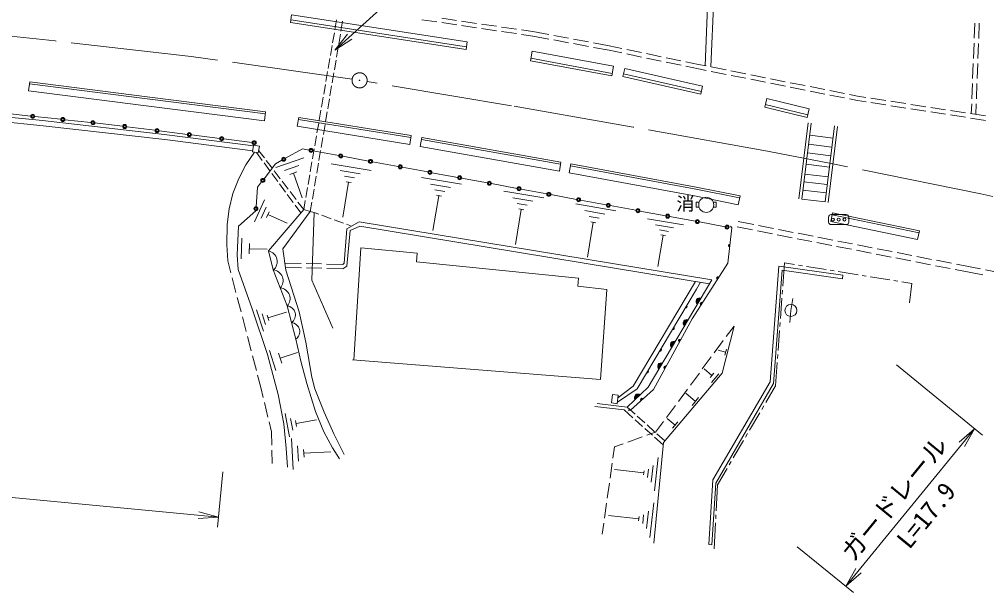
# Model space of a CAD drawing. Units: millimetres at full size, sheet at 1:1000; details may follow other scales. Extents: x 40000 to 680000, y 20000 to 380000.
# Drawn here: x 133350 to 229381, y 244149 to 301062 of the extents above; entities that cross this region are included whole.
import ezdxf
from ezdxf.enums import TextEntityAlignment as Align

# ---------------------------------------------------------------- set-up
doc = ezdxf.new("R2010")
doc.units = ezdxf.units.MM
doc.header["$LTSCALE"] = 1000
doc.linetypes.add('CHAIN', pattern=[18.5, 12, -1.5, 3.5, -1.5])
for name, color, linetype, lineweight in [('M-BGD', 7, 'Continuous', 13), ('M-BMK', 2, 'CHAIN', 13), ('M-STR-HTXT', 7, 'Continuous', 13), ('M-STR-STRC', 7, 'Continuous', 13), ('M-WORK', 1, 'Continuous', 13)]:
    doc.layers.add(name, color=color, linetype=linetype, lineweight=lineweight)
doc.styles.add('ＭＳ ゴシック', font='')
doc.styles.get('ＭＳ ゴシック').set_extended_font_data('MS Gothic')

# ---------------------------------------------------------------- blocks, each defined once
blk = doc.blocks.new('open_arrow')
at = {"color": 0, "linetype": 'Continuous', "lineweight": -2}
blk.add_lwpolyline([(7.5, 1.25), (0, 0), (7.5, -1.25)], dxfattribs=at)

msp = doc.modelspace()

# ---------------------------------------------------------------- linework, layer by layer
at = {"layer": 'M-BGD'}
for p, q in [((200836, 282901), (200543, 282901)), ((200543, 282901), (200543, 282401)), ((200543, 282401), (200836, 282401)), ((202543, 282901), (202250, 282901)), ((202250, 282401), (202543, 282401)), ((202543, 282401), (202543, 282901)), ((213692, 281438), (213692, 280938)), ((215442, 281688), (213942, 281688)), ((215692, 280938), (215692, 281438)), ((213942, 280688), (215442, 280688))]:
    msp.add_line(p, q, dxfattribs=at)
for centre, radius in [((201543, 282651), 750), ((214117, 281188), 150), ((214692, 281188), 150), ((215267, 281188), 150)]:
    msp.add_circle(centre, radius, dxfattribs=at)
for centre, start, end in [((213942, 281438), 90, 180), ((215442, 281438), 0, 90), ((213942, 280938), 180, 270), ((215442, 280938), 270, 0)]:
    msp.add_arc(centre, 250, start, end, dxfattribs=at)
at = {"layer": 'M-BMK'}
for p, q in [((136907, 298922), (120322, 300657)), ((150421, 297386), (136907, 298922)), ((166383, 295114), (150421, 297386)), ((182198, 292493), (167865, 294885)), ((194298, 290359), (182198, 292493)), ((207631, 287969), (194298, 290359)), ((214110, 286716), (207631, 287969)), ((228807, 283730), (214110, 286716)), ((243202, 280772), (228807, 283730))]:
    msp.add_line(p, q, dxfattribs=at)
for radius in [750, 30]:
    msp.add_circle((167126, 295008), radius, dxfattribs=at)
at = {"layer": 'M-STR-HTXT'}
for p, q in [((220439, 266758), (228959, 259787)), ((215389, 244782), (228185, 260421)), ((76636, 258939), (153115, 251642)), ((153544, 256139), (153020, 250647)), ((210584, 248714), (216163, 244149))]:
    msp.add_line(p, q, dxfattribs=at)
msp.add_lwpolyline([(164665, 298008), (200000, 330000), (224000, 330000)], dxfattribs=at)
at = {"layer": 'M-STR-STRC'}
for p, q in [((131902, 291743), (134487, 291463)), ((134884, 291420), (137469, 291140)), ((137867, 291097), (140452, 290817)), ((140849, 290774), (142201, 290627)), ((142201, 290627), (143610, 290451)), ((144007, 290401), (146824, 290048)), ((210731, 283259), (211675, 290801)), ((211028, 283222), (211973, 290764)), ((214279, 290475), (213334, 282933)), ((214577, 290438), (213632, 282896)), ((147221, 289998), (150038, 289645)), ((150435, 289595), (153252, 289242)), ((153649, 289193), (156466, 288840)), ((214129, 289281), (211824, 289570)), ((159771, 287268), (161451, 288209)), ((161451, 288209), (162114, 288087)), ((214018, 288390), (211712, 288679)), ((162508, 288014), (165065, 287543)), ((165458, 287470), (168015, 286999)), ((213908, 287512), (211602, 287801)), ((157643, 285235), (158787, 286716)), ((158787, 286716), (159422, 287072)), ((168408, 286927), (170965, 286455)), ((171359, 286383), (173916, 285912)), ((213766, 286382), (211460, 286671)), ((174309, 285839), (176866, 285368)), ((177259, 285295), (179816, 284824)), ((213646, 285418), (211340, 285707)), ((156852, 282461), (156996, 284397)), ((156996, 284397), (157398, 284918)), ((180210, 284752), (182767, 284280)), ((213550, 284653), (211244, 284942)), ((183160, 284208), (185717, 283737)), ((186110, 283664), (188667, 283193)), ((213446, 283826), (211140, 284115)), ((189061, 283120), (191617, 282649)), ((192011, 282577), (194568, 282105)), ((213334, 282933), (211028, 283222)), ((194961, 282033), (197518, 281561)), ((197911, 281489), (200468, 281018)), ((200862, 280945), (203419, 280474)), ((203964, 280525), (204096, 280358)), ((204096, 280358), (203678, 276843)), ((203678, 276843), (200139, 271345)), ((200139, 271345), (196291, 264315)), ((196291, 264315), (194020, 262266)), ((194020, 262266), (193808, 262277))]:
    msp.add_line(p, q, dxfattribs=at)
for centre, radius in [((134685, 291441), 200), ((134685, 291441), 160), ((134685, 291441), 120), ((134685, 291441), 100), ((137668, 291118), 200), ((137668, 291118), 160), ((137668, 291118), 120), ((137668, 291118), 100), ((140651, 290795), 200), ((140651, 290795), 160), ((140651, 290795), 120), ((140651, 290795), 100), ((143808, 290426), 200), ((143808, 290426), 160), ((143808, 290426), 120), ((143808, 290426), 100), ((147022, 290023), 200), ((147022, 290023), 160), ((147022, 290023), 120), ((147022, 290023), 100), ((150236, 289620), 200), ((150236, 289620), 160), ((150236, 289620), 120), ((150236, 289620), 100), ((153450, 289217), 200), ((153450, 289217), 160), ((153450, 289217), 120), ((153450, 289217), 100), ((156664, 288815), 200), ((156664, 288815), 160), ((156664, 288815), 120), ((156664, 288815), 100), ((162311, 288050), 200), ((162311, 288050), 160), ((162311, 288050), 120), ((162311, 288050), 100), ((159597, 287170), 200), ((159597, 287170), 160), ((159597, 287170), 120), ((159597, 287170), 100), ((165261, 287507), 200), ((165261, 287507), 160), ((165261, 287507), 120), ((165261, 287507), 100), ((168212, 286963), 200), ((168212, 286963), 160), ((168212, 286963), 120), ((168212, 286963), 100), ((171162, 286419), 200), ((171162, 286419), 160), ((171162, 286419), 120), ((171162, 286419), 100), ((157521, 285077), 200), ((157521, 285077), 160), ((174112, 285875), 200), ((174112, 285875), 160), ((174112, 285875), 120), ((174112, 285875), 100), ((177063, 285332), 200), ((177063, 285332), 160), ((177063, 285332), 120), ((177063, 285332), 100), ((157521, 285077), 120), ((157521, 285077), 100), ((180013, 284788), 200), ((180013, 284788), 160), ((180013, 284788), 120), ((180013, 284788), 100), ((182963, 284244), 200), ((182963, 284244), 160), ((182963, 284244), 120), ((182963, 284244), 100), ((185914, 283700), 200), ((185914, 283700), 160), ((185914, 283700), 120), ((185914, 283700), 100), ((188864, 283157), 200), ((188864, 283157), 160), ((156837, 282262), 200), ((156837, 282262), 160), ((156837, 282262), 120), ((156837, 282262), 100), ((188864, 283157), 120), ((188864, 283157), 100), ((191814, 282613), 200), ((191814, 282613), 160), ((191814, 282613), 120), ((191814, 282613), 100), ((194764, 282069), 200), ((194764, 282069), 160), ((194764, 282069), 120), ((194764, 282069), 100), ((197715, 281525), 200), ((197715, 281525), 160), ((197715, 281525), 120), ((197715, 281525), 100), ((200665, 280981), 200), ((200665, 280981), 160), ((200665, 280981), 120), ((200665, 280981), 100), ((203615, 280438), 200), ((203615, 280438), 160), ((203615, 280438), 120), ((203615, 280438), 100)]:
    msp.add_circle(centre, radius, dxfattribs=at)
for centre, radius, start, end in [((203887, 278601), 150, 83.21832, 263.21826), ((203887, 278601), 120, 83.21832, 263.21826), ((203887, 278601), 100, 83.21832, 263.21826), ((202720, 275355), 150, 57.23352, 237.23352), ((202720, 275355), 120, 57.23352, 237.23352), ((202720, 275355), 100, 57.23352, 237.23352), ((201096, 272833), 150, 57.23352, 237.23352), ((201096, 272833), 120, 57.23352, 237.23352), ((201096, 272833), 100, 57.23352, 237.23352), ((198935, 269146), 150, 61.30823, 241.30823), ((198935, 269146), 120, 61.30823, 241.30823), ((198935, 269146), 100, 61.30823, 241.30823), ((197495, 266514), 150, 61.30823, 241.30823), ((197495, 266514), 120, 61.30823, 241.30823), ((197495, 266514), 100, 61.30823, 241.30823), ((195156, 263290), 150, 42.05328, 222.05328), ((195156, 263290), 120, 42.05328, 222.05328), ((195156, 263290), 100, 42.05328, 222.05328)]:
    msp.add_arc(centre, radius, start, end, dxfattribs=at)
at = {"layer": 'M-WORK'}
for p, q in [((201796, 305365), (201450, 296451)), ((201986, 296344), (202367, 304919)), ((160264, 300762), (160379, 301508)), ((177707, 298082), (160264, 300762)), ((177745, 298330), (160302, 301010)), ((160379, 301508), (177822, 298828)), ((164845, 301012), (164675, 300027)), ((165276, 299880), (165444, 300866)), ((174787, 300808), (173303, 301026)), ((176761, 300958), (175277, 301176)), ((176766, 300516), (175282, 300735)), ((178740, 300666), (177256, 300885)), ((180719, 300375), (179235, 300593)), ((228201, 300680), (228144, 299181)), ((228651, 300674), (228593, 299175)), ((164623, 299732), (164453, 298746)), ((178744, 300225), (177260, 300443)), ((180723, 299934), (179239, 300152)), ((182697, 300084), (181213, 300302)), ((182702, 299642), (181218, 299861)), ((184328, 299843), (183192, 300011)), ((185911, 299548), (184328, 299843)), ((165058, 298599), (165226, 299585)), ((177822, 298828), (177707, 298082)), ((184333, 299402), (183196, 299569)), ((185915, 299107), (184333, 299402)), ((187877, 299182), (186403, 299457)), ((187881, 298741), (186407, 299015)), ((189843, 298816), (188369, 299090)), ((191918, 298429), (190335, 298724)), ((228125, 298682), (228068, 297183)), ((228573, 298675), (228515, 297177)), ((164402, 298451), (164231, 297465)), ((164840, 297317), (165008, 298303)), ((184092, 296956), (184271, 297913)), ((184271, 297913), (192345, 296404)), ((189848, 298374), (188373, 298649)), ((191922, 297988), (190339, 298283)), ((193159, 298171), (191918, 298429)), ((193163, 297729), (191922, 297988)), ((195117, 297763), (193649, 298069)), ((164180, 297170), (164009, 296184)), ((164622, 296036), (164790, 297021)), ((192166, 295447), (184092, 296956)), ((192212, 295692), (184138, 297202)), ((195121, 297322), (193653, 297627)), ((197075, 297356), (195607, 297661)), ((197079, 296914), (195611, 297220)), ((199033, 296948), (197565, 297254)), ((199037, 296507), (197569, 296812)), ((200764, 296588), (199523, 296846)), ((163958, 295889), (163787, 294903)), ((192345, 296404), (192166, 295447)), ((193271, 295399), (193449, 296183)), ((193449, 296183), (201179, 294428)), ((200768, 296146), (199527, 296405)), ((201546, 296432), (200764, 296588)), ((201550, 295991), (200768, 296146)), ((203507, 296041), (202036, 296334)), ((203512, 295600), (202041, 295893)), ((205469, 295651), (203998, 295944)), ((228049, 296683), (227992, 295184)), ((228496, 296677), (228437, 295178)), ((134386, 294847), (134274, 293954)), ((134386, 294847), (146052, 293386)), ((164404, 294754), (164572, 295740)), ((201001, 293644), (193271, 295399)), ((201057, 293888), (193326, 295643)), ((205473, 295209), (204002, 295502)), ((207430, 295260), (205959, 295553)), ((207435, 294819), (205964, 295112)), ((209392, 294870), (207921, 295163)), ((134274, 293954), (145939, 292493)), ((134361, 294648), (146027, 293188)), ((163736, 294608), (163565, 293622)), ((164186, 293472), (164354, 294458)), ((201179, 294428), (201001, 293644)), ((209396, 294428), (207925, 294721)), ((211353, 294479), (209882, 294772)), ((211358, 294038), (209887, 294331)), ((213315, 294088), (211844, 294381)), ((213319, 293647), (211848, 293940)), ((215276, 293698), (213805, 293991)), ((227973, 294684), (227916, 293186)), ((228418, 294679), (228359, 293180)), ((113199, 293265), (135655, 291010)), ((146027, 293188), (157773, 291684)), ((146052, 293386), (157798, 291882)), ((163514, 293327), (163343, 292342)), ((163968, 292191), (164136, 293177)), ((207559, 293215), (207349, 292352)), ((211764, 292192), (207559, 293215)), ((215281, 293256), (213809, 293549)), ((216549, 293444), (215767, 293600)), ((216553, 293003), (215771, 293159)), ((217400, 293312), (216549, 293444)), ((217404, 292871), (216553, 293003)), ((219377, 293006), (217894, 293236)), ((221353, 292700), (219871, 292930)), ((113268, 292758), (135723, 290503)), ((145939, 292493), (157684, 290990)), ((163292, 292046), (163121, 291061)), ((207349, 292352), (211554, 291329)), ((207408, 292595), (211613, 291572)), ((211554, 291329), (211764, 292192)), ((219381, 292565), (217898, 292794)), ((221357, 292258), (219875, 292488)), ((223329, 292394), (221847, 292623)), ((223334, 291952), (221851, 292182)), ((225306, 292087), (223824, 292317)), ((227282, 291781), (225800, 292011)), ((227897, 292686), (227859, 291692)), ((228340, 292680), (228299, 291624)), ((135655, 291010), (147719, 289643)), ((157798, 291882), (157684, 290990)), ((161087, 291334), (160944, 290445)), ((161055, 291136), (172213, 289338)), ((161087, 291334), (172245, 289535)), ((163750, 290909), (163918, 291895)), ((225310, 291646), (223828, 291876)), ((227286, 291340), (225804, 291569)), ((229259, 291475), (227776, 291705)), ((229263, 291033), (227781, 291263)), ((135723, 290503), (147788, 289136)), ((160944, 290445), (172102, 288646)), ((163070, 290765), (162899, 289780)), ((163532, 289628), (163700, 290613)), ((147719, 289643), (156597, 288504)), ((147788, 289136), (156516, 288016)), ((162848, 289484), (162677, 288499)), ((163314, 288346), (163482, 289332)), ((172245, 289535), (172102, 288646)), ((173310, 289319), (173154, 288432)), ((173276, 289122), (187085, 286687)), ((173310, 289319), (187120, 286884)), ((156498, 287906), (156610, 288583)), ((156610, 288583), (157180, 288489)), ((157180, 288489), (157068, 287812)), ((162626, 288203), (162456, 287218)), ((173154, 288432), (186963, 285998)), ((156685, 287875), (155839, 286613)), ((157068, 287812), (156498, 287906)), ((156881, 287843), (157461, 287057)), ((157680, 287302), (157108, 288054)), ((158800, 286353), (161598, 287326)), ((163096, 287064), (163263, 288050)), ((155839, 286613), (155144, 285269)), ((157639, 286816), (158232, 286011)), ((158467, 286267), (157862, 287063)), ((159682, 286071), (161081, 286558)), ((162404, 286922), (162234, 285937)), ((162878, 285783), (163045, 286769)), ((164305, 286723), (168268, 286053)), ((187120, 286884), (186963, 285998)), ((188110, 286725), (187946, 285840)), ((188074, 286528), (200516, 284216)), ((188110, 286725), (200554, 284412)), ((155144, 285269), (154552, 283766)), ((158410, 285770), (159004, 284965)), ((159254, 285232), (158649, 286028)), ((160214, 285668), (160913, 285911)), ((160563, 285790), (161415, 283341)), ((162182, 285641), (162012, 284656)), ((162660, 284501), (162827, 285487)), ((165212, 286060), (167194, 285725)), ((165624, 285481), (166615, 285313)), ((173267, 285374), (177230, 284705)), ((187946, 285840), (200383, 283529)), ((159182, 284723), (159775, 283918)), ((160041, 284198), (159436, 284994)), ((161961, 284360), (161790, 283375)), ((166036, 284902), (165450, 281434)), ((165788, 284943), (166283, 284860)), ((174174, 284711), (176156, 284377)), ((200554, 284412), (204895, 283544)), ((154552, 283766), (154185, 282244)), ((159953, 283677), (160547, 282872)), ((160828, 283163), (160223, 283959)), ((162442, 283220), (162609, 284206)), ((174997, 283553), (174412, 280085)), ((174586, 284132), (175576, 283965)), ((174750, 283595), (175245, 283511)), ((181449, 284016), (185413, 283346)), ((182357, 283353), (184338, 283018)), ((200383, 283529), (204719, 282662)), ((200516, 284216), (204856, 283348)), ((204895, 283544), (204719, 282662)), ((156709, 280945), (157680, 283146)), ((157364, 281313), (157850, 282414)), ((160725, 282631), (161304, 281845)), ((161581, 282172), (161010, 282924)), ((161739, 283080), (161581, 282172)), ((162230, 281975), (162391, 282924)), ((182768, 282774), (183759, 282607)), ((188597, 282734), (192561, 282064)), ((154185, 282244), (153969, 280712)), ((155096, 280547), (156822, 282062)), ((157899, 281406), (158142, 281957)), ((158020, 281681), (159947, 280831)), ((158100, 278071), (161581, 282172)), ((162230, 281975), (159495, 278296)), ((161581, 282172), (162230, 281975)), ((162603, 281896), (162230, 281975)), ((162392, 275173), (162603, 281896)), ((162603, 281896), (163098, 281714)), ((163379, 281611), (164318, 281266)), ((183180, 282195), (182594, 278727)), ((182932, 282237), (183428, 282153)), ((189504, 282071), (191486, 281736)), ((189916, 281492), (190907, 281325)), ((214092, 281862), (213909, 280980)), ((214051, 281666), (222667, 279880)), ((214092, 281862), (222708, 280076)), ((153969, 280712), (153950, 278664)), ((154969, 277700), (155096, 280547)), ((164600, 281162), (165538, 280817)), ((165820, 280714), (166314, 280532)), ((165857, 280282), (167093, 280956)), ((166194, 280105), (167156, 280533)), ((167093, 280956), (202085, 275189)), ((167156, 280533), (201867, 274820)), ((190328, 280913), (189742, 277445)), ((190080, 280955), (190576, 280871)), ((195704, 281275), (199271, 280672)), ((196521, 280678), (198304, 280377)), ((204613, 280450), (206144, 280151)), ((204721, 280982), (206253, 280683)), ((206743, 280587), (208216, 280300)), ((213909, 280980), (222525, 279195)), ((165595, 276867), (165857, 280282)), ((165869, 276547), (166194, 280105)), ((197262, 279636), (196735, 276515)), ((196891, 280157), (197783, 280006)), ((197039, 279673), (197485, 279598)), ((206635, 280055), (208107, 279768)), ((208598, 279672), (210070, 279385)), ((208706, 280204), (210179, 279917)), ((210669, 279821), (212142, 279534)), ((222708, 280076), (222525, 279195)), ((153950, 278664), (154035, 277095)), ((155383, 277300), (155442, 279338)), ((156162, 277788), (156192, 278807)), ((210561, 279289), (212033, 279002)), ((212524, 278906), (213996, 278619)), ((212632, 279438), (214105, 279151)), ((214487, 278523), (215959, 278236)), ((214595, 279055), (216068, 278768)), ((216558, 278672), (218031, 278385)), ((155082, 276234), (154969, 277700)), ((156177, 278297), (157961, 278246)), ((158565, 276182), (158100, 278071)), ((159495, 278296), (159806, 276154)), ((167260, 278380), (166561, 267243)), ((172853, 277857), (167260, 278380)), ((172784, 276992), (172853, 277857)), ((216450, 278140), (217922, 277853)), ((218413, 277757), (219885, 277470)), ((218521, 278290), (219994, 278002)), ((220484, 277907), (221957, 277619)), ((154035, 277095), (154351, 275883)), ((159701, 276874), (161333, 276830)), ((161833, 276817), (163333, 276776)), ((163832, 276763), (165464, 276719)), ((165464, 276719), (165595, 276867)), ((188856, 275372), (172784, 276992)), ((209139, 274569), (209308, 276890)), ((209308, 276890), (210305, 276729)), ((210700, 276665), (211095, 276601)), ((220376, 277374), (221848, 277087)), ((222339, 276992), (223811, 276704)), ((222447, 277524), (223920, 277236)), ((224302, 276609), (225774, 276321)), ((224410, 277141), (225883, 276853)), ((226373, 276758), (227905, 276459)), ((156449, 272316), (155082, 276234)), ((159939, 272609), (158565, 276182)), ((159766, 276430), (161365, 276396)), ((159806, 276154), (161130, 272024)), ((161865, 276385), (163365, 276353)), ((163865, 276343), (165464, 276309)), ((165464, 276309), (165869, 276547)), ((207877, 265063), (208749, 276555)), ((209075, 276148), (208226, 264903)), ((208749, 276555), (215097, 275666)), ((215062, 275317), (209075, 276148)), ((211490, 276537), (213464, 276218)), ((213859, 276154), (214254, 276090)), ((214649, 276027), (216623, 275707)), ((215097, 275666), (215062, 275317)), ((217018, 275644), (217413, 275580)), ((226265, 276226), (227797, 275927)), ((229009, 275688), (227797, 275927)), ((227905, 276459), (228763, 276290)), ((229254, 276193), (230725, 275903)), ((154478, 275399), (154857, 273948)), ((164485, 270416), (162392, 275173)), ((188794, 274583), (188856, 275372)), ((194273, 264634), (200483, 275048)), ((202085, 275189), (195783, 264533)), ((200571, 274269), (200984, 274965)), ((217808, 275516), (219782, 275197)), ((220177, 275133), (220572, 275069)), ((220967, 275005), (221965, 274844)), ((221965, 274844), (221706, 272917)), ((191689, 274237), (188794, 274583)), ((191049, 265299), (191689, 274237)), ((194677, 264369), (200571, 274269)), ((209081, 273771), (209110, 274170)), ((154983, 273464), (155362, 272013)), ((208906, 271378), (209052, 273372)), ((209951, 272168), (210141, 273340)), ((157971, 267778), (156449, 272316)), ((157577, 270119), (156904, 272213)), ((157801, 270769), (157465, 271816)), ((158026, 271419), (159858, 272008)), ((160800, 269306), (159939, 272609)), ((161130, 272024), (161807, 269022)), ((209847, 270972), (209951, 272168)), ((155488, 271529), (155867, 270078)), ((158110, 271157), (157941, 271681)), ((208848, 270580), (208877, 270979)), ((203125, 265940), (204304, 270610)), ((204304, 270610), (203533, 269568)), ((208674, 268186), (208819, 270181)), ((155993, 269594), (156372, 268143)), ((161298, 267117), (160800, 269306)), ((161807, 269022), (162399, 265555)), ((203236, 269166), (202344, 267960)), ((158827, 266199), (158186, 268173)), ((159247, 267426), (160974, 267987)), ((203468, 268012), (202723, 268219)), ((203551, 268310), (203386, 267714)), ((156499, 267659), (156878, 266208)), ((159056, 263831), (157971, 267778)), ((159407, 266933), (159087, 267920)), ((161890, 264899), (161298, 267117)), ((166430, 267253), (191049, 265299)), ((202046, 267558), (201154, 266352)), ((208418, 264669), (208587, 266989)), ((208616, 267388), (208645, 267787)), ((202103, 265720), (201348, 266365)), ((157004, 265724), (157320, 264512)), ((162399, 265555), (162681, 264371)), ((197299, 259065), (203125, 265940)), ((200857, 265950), (199965, 264744)), ((202287, 265936), (201919, 265505)), ((202795, 265876), (202058, 265013)), ((202198, 255350), (207877, 265063)), ((157320, 264512), (157560, 263528)), ((162736, 262146), (161890, 264899)), ((162681, 264371), (163611, 262074)), ((192723, 263057), (194677, 264369)), ((192781, 263496), (194273, 264634)), ((195783, 264533), (193679, 262572)), ((199668, 264342), (198776, 263136)), ((208226, 264903), (202481, 255027)), ((207458, 263035), (208418, 264669)), ((159592, 260900), (159056, 263831)), ((192238, 263823), (192127, 262983)), ((192814, 263747), (192238, 263823)), ((192703, 262907), (192814, 263747)), ((200463, 263125), (199503, 263944)), ((200790, 263508), (200135, 262741)), ((157678, 263042), (158033, 261585)), ((193404, 262283), (190468, 262627)), ((190718, 262937), (193679, 262572)), ((192127, 262983), (192703, 262907)), ((194258, 261520), (193404, 262283)), ((193679, 262572), (194473, 261861)), ((198479, 262734), (197587, 261528)), ((207053, 262346), (207255, 262691)), ((160160, 259618), (159733, 261944)), ((160489, 260280), (160275, 261443)), ((160872, 260651), (160765, 261232)), ((160818, 260941), (162853, 261315)), ((163582, 260126), (162736, 262146)), ((163611, 262074), (164569, 259903)), ((195228, 260655), (194482, 261320)), ((194696, 261661), (195442, 260995)), ((198447, 260780), (197658, 261454)), ((205836, 260277), (206850, 262001)), ((158152, 261099), (158391, 260115)), ((159845, 258490), (159592, 260900)), ((196198, 259789), (195452, 260455)), ((195665, 260795), (196411, 260128)), ((197289, 261126), (196518, 260083)), ((198717, 261096), (198178, 260465)), ((158391, 260115), (158421, 258800)), ((160541, 256391), (160359, 259440)), ((164437, 258519), (163582, 260126)), ((164569, 259903), (165598, 257874)), ((195180, 259602), (193768, 259095)), ((196518, 260083), (195651, 259771)), ((197276, 258827), (196422, 259589)), ((196634, 259928), (197428, 259218)), ((205431, 259587), (205633, 259932)), ((159958, 256615), (159845, 258490)), ((161067, 257187), (160976, 258712)), ((161616, 257603), (161570, 258365)), ((165123, 257439), (164437, 258519)), ((192430, 258614), (192274, 257499)), ((193298, 258926), (192430, 258614)), ((196345, 249062), (197299, 259065)), ((204214, 257518), (205228, 259242)), ((158432, 258300), (158462, 256986)), ((161593, 257984), (164261, 258144)), ((196778, 257569), (196415, 254245)), ((192204, 257004), (191995, 255518)), ((195811, 256413), (195720, 255582)), ((196272, 256784), (196090, 255122)), ((202646, 254851), (203606, 256484)), ((203809, 256829), (204012, 257174)), ((195350, 256043), (192441, 256360)), ((195373, 256251), (195327, 255835)), ((191926, 255023), (191717, 253538)), ((201791, 248920), (202198, 255350)), ((202481, 255027), (202092, 248886)), ((202521, 252272), (202646, 254851)), ((191648, 253043), (191439, 251557)), ((196331, 253064), (195954, 249610)), ((194847, 251479), (191824, 251808)), ((194870, 251694), (194823, 251263)), ((195326, 251863), (195232, 251000)), ((195805, 252248), (195616, 250521)), ((202483, 251473), (202502, 251873)), ((191370, 251062), (191213, 249947)), ((202339, 248495), (202463, 251074)), ((202092, 248886), (201791, 248920))]:
    msp.add_line(p, q, dxfattribs=at)
msp.add_circle((209951, 272168), 600, dxfattribs=at)
for centre, radius, start, end in [((157859, 277010), 1088, 310.48972, 77.17999), ((158476, 275123), 1063, 316.86584, 85.20917), ((159164, 273336), 1063, 316.86584, 85.20917), ((200890, 273061), 354, 68.19647, 230.60162), ((200890, 273061), 283, 70.42053, 228.37762), ((200890, 273061), 212, 74.16687, 224.63129), ((200890, 273061), 142, 81.8786, 216.91956), ((200890, 273061), 100, 92.19623, 206.60187), ((159858, 271706), 907, 304.38885, 84.82635), ((199488, 272573), 162, 261.85516, 36.61545), ((199488, 272573), 130, 267.97095, 30.49966), ((199488, 272573), 100, 277.91748, 20.55313), ((160288, 270054), 907, 304.38885, 84.82635), ((199617, 270910), 354, 68.19647, 230.60162), ((199617, 270910), 283, 70.42053, 228.37762), ((199617, 270910), 212, 74.16687, 224.63129), ((199617, 270910), 142, 81.8786, 216.91956), ((199617, 270910), 100, 92.19623, 206.60187), ((198210, 270425), 162, 261.85516, 36.61545), ((198210, 270425), 130, 267.97095, 30.49966), ((198210, 270425), 100, 277.91748, 20.55313), ((198344, 268758), 354, 68.19647, 230.60162), ((198344, 268758), 283, 70.42053, 228.37762), ((198344, 268758), 212, 74.16687, 224.63129), ((198344, 268758), 142, 81.8786, 216.91956), ((196931, 268277), 162, 261.85516, 36.61545), ((196931, 268277), 130, 267.97095, 30.49966), ((196931, 268277), 100, 277.91748, 20.55313), ((198344, 268758), 100, 92.19623, 206.60187), ((195652, 266129), 162, 261.85516, 36.61545), ((195652, 266129), 130, 267.97095, 30.49966), ((195652, 266129), 100, 277.91748, 20.55313), ((197072, 266606), 354, 68.19647, 230.60162), ((197072, 266606), 283, 70.42053, 228.37762), ((197072, 266606), 212, 74.16687, 224.63129), ((197072, 266606), 142, 81.8786, 216.91956), ((197072, 266606), 100, 92.19623, 206.60187), ((194768, 263513), 354, 51.78784, 214.19305), ((194768, 263513), 283, 54.0119, 211.96899), ((194768, 263513), 212, 57.75824, 208.22266), ((194768, 263513), 142, 65.46997, 200.51093), ((194768, 263513), 100, 75.7876, 190.1933)]:
    msp.add_arc(centre, radius, start, end, dxfattribs=at)

# ---------------------------------------------------------------- block references
at = {"layer": 'M-STR-HTXT', "xscale": 267, "yscale": 267}
for p, rotation in [((164665, 298008), 42.2), ((228185, 260421), 230.7), ((153115, 251642), 174.5), ((215389, 244782), 50.7)]:
    msp.add_blockref('open_arrow', p, dxfattribs=dict(at, rotation=rotation))

# ---------------------------------------------------------------- texts
at = {"layer": 'M-BGD', "style": 'ＭＳ ゴシック'}
msp.add_text('消', height=1320, dxfattribs=at).set_placement((198583, 281704), align=Align.BOTTOM_LEFT)
at = {"layer": 'M-STR-HTXT', "style": 'ＭＳ ゴシック'}
msp.add_text('ガードレール', height=1833, rotation=50.71, dxfattribs=at).set_placement((220211, 253512), align=Align.MIDDLE_CENTER)
msp.add_text('L=17.9', height=1833, rotation=50.71, dxfattribs=at).set_placement((224501, 250904), align=Align.BOTTOM_CENTER)

doc.saveas('drawing.dxf')
